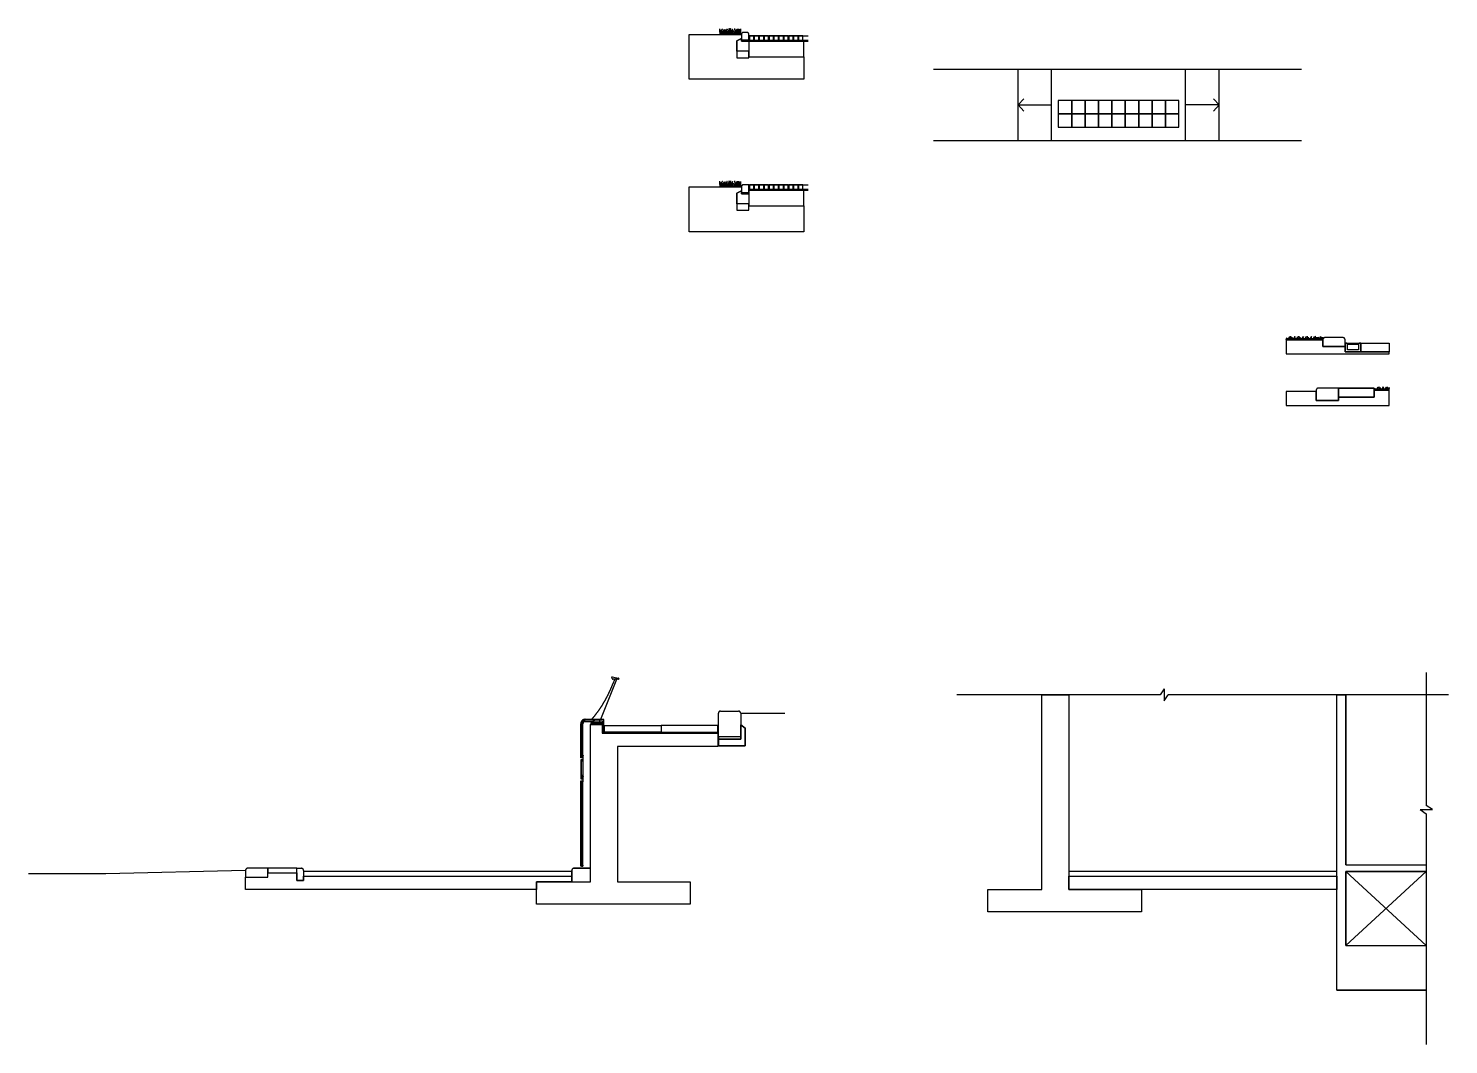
# Model space of a CAD drawing. Header units: millimetres. Extents: x 833576263 to 1668046980, y 817519639 to 1636103653.
# Drawn here: x 833796190 to 833827968, y 817874516 to 817897261 of the extents above; entities that cross this region are included whole.
import ezdxf

# ---------------------------------------------------------------- set-up
doc = ezdxf.new("R2010")
doc.units = ezdxf.units.MM
doc.header["$LTSCALE"] = 100
doc.header["$MEASUREMENT"] = 0
doc.linetypes.add('C160$0$Hidden', pattern=[9.525, 6.35, -3.175])
doc.layers.add('C160$0$+C160', color=6, linetype='C160$0$Hidden')
doc.layers.add('X-REF', color=7, linetype='Continuous')

# ---------------------------------------------------------------- blocks, each defined once
blk = doc.blocks.new('C160')
at = {"layer": 'C160$0$+C160'}
for p, q in [((833810.974, 817897.123), (833812.143, 817897.123)), ((833812.313, 817897.098), (833813.641, 817897.098)), ((833812.313, 817896.998), (833813.641, 817896.998)), ((833812.313, 817896.978), (833813.641, 817896.978)), ((833816.441, 817896.349), (833824.68, 817896.349)), ((833818.334, 817894.749), (833818.334, 817896.349)), ((833819.084, 817894.749), (833819.084, 817896.349)), ((833822.084, 817894.749), (833822.084, 817896.349)), ((833822.834, 817894.749), (833822.834, 817896.349)), ((833818.334, 817895.549), (833819.084, 817895.549)), ((833822.834, 817895.549), (833822.084, 817895.549)), ((833816.441, 817894.749), (833824.68, 817894.749)), ((833810.974, 817893.712), (833812.143, 817893.712)), ((833812.313, 817893.762), (833813.641, 817893.762)), ((833812.313, 817893.662), (833813.641, 817893.662)), ((833812.313, 817893.642), (833813.641, 817893.642)), ((833825.688, 817890.205), (833825.688, 817890.215)), ((833825.703, 817890.205), (833825.688, 817890.205)), ((833825.703, 817890.07), (833825.703, 817890.205)), ((833825.703, 817890.19), (833825.953, 817890.19)), ((833825.953, 817890.07), (833825.703, 817890.07)), ((833825.953, 817890.205), (833825.953, 817890.07)), ((833825.953, 817890.205), (833825.968, 817890.205)), ((833825.968, 817890.205), (833825.968, 817890.215)), ((833826.003, 817890.215), (833826.003, 817890.02)), ((833826.003, 817890.02), (833826.639, 817890.02)), ((833825.005, 817889.134), (833824.333, 817889.134)), ((833825.505, 817889.009), (833826.305, 817889.009)), ((833827.468, 817882.843), (833827.468, 817879.867)), ((833821.603, 817882.479), (833821.512, 817882.343)), ((833821.603, 817882.479), (833821.603, 817882.207)), ((833821.512, 817882.343), (833816.968, 817882.343)), ((833821.603, 817882.207), (833821.695, 817882.343)), ((833827.968, 817882.343), (833821.695, 817882.343)), ((833825.468, 817875.738), (833825.468, 817882.343)), ((833825.668, 817878.538), (833825.668, 817882.343)), ((833812.128, 817881.931), (833813.114, 817881.931)), ((833808.778, 817881.697), (833808.768, 817881.682)), ((833809.028, 817881.697), (833809.028, 817881.682)), ((833808.607, 817880.981), (833808.572, 817880.981)), ((833808.576, 817880.982), (833808.574, 817880.981)), ((833808.576, 817880.979), (833808.574, 817880.981)), ((833808.577, 817880.983), (833808.576, 817880.982)), ((833808.576, 817880.982), (833808.576, 817880.982)), ((833808.577, 817880.978), (833808.576, 817880.98)), ((833808.576, 817880.98), (833808.576, 817880.979)), ((833808.578, 817880.982), (833808.577, 817880.983)), ((833808.578, 817880.98), (833808.577, 817880.978)), ((833808.579, 817880.982), (833808.578, 817880.983)), ((833808.578, 817880.983), (833808.578, 817880.982)), ((833808.579, 817880.98), (833808.578, 817880.978)), ((833808.578, 817880.978), (833808.578, 817880.98)), ((833808.58, 817880.983), (833808.579, 817880.982)), ((833808.58, 817880.978), (833808.579, 817880.98)), ((833808.581, 817880.983), (833808.58, 817880.982)), ((833808.58, 817880.982), (833808.58, 817880.983)), ((833808.581, 817880.978), (833808.58, 817880.98)), ((833808.58, 817880.98), (833808.58, 817880.978)), ((833808.582, 817880.982), (833808.581, 817880.983)), ((833808.582, 817880.98), (833808.581, 817880.978)), ((833808.583, 817880.982), (833808.582, 817880.983)), ((833808.582, 817880.983), (833808.582, 817880.982)), ((833808.583, 817880.98), (833808.582, 817880.978)), ((833808.582, 817880.978), (833808.582, 817880.98)), ((833808.584, 817880.982), (833808.583, 817880.983)), ((833808.583, 817880.983), (833808.583, 817880.982)), ((833808.584, 817880.98), (833808.583, 817880.978)), ((833808.583, 817880.978), (833808.583, 817880.98)), ((833808.585, 817880.983), (833808.584, 817880.982)), ((833808.585, 817880.978), (833808.584, 817880.98)), ((833808.586, 817880.983), (833808.585, 817880.982)), ((833808.585, 817880.982), (833808.585, 817880.983)), ((833808.586, 817880.978), (833808.585, 817880.98)), ((833808.585, 817880.98), (833808.585, 817880.978)), ((833808.587, 817880.982), (833808.586, 817880.983)), ((833808.587, 817880.98), (833808.586, 817880.978)), ((833808.588, 817880.982), (833808.587, 817880.983)), ((833808.587, 817880.983), (833808.587, 817880.982)), ((833808.588, 817880.98), (833808.587, 817880.978)), ((833808.587, 817880.978), (833808.587, 817880.98)), ((833808.589, 817880.982), (833808.588, 817880.983)), ((833808.588, 817880.983), (833808.588, 817880.982)), ((833808.589, 817880.98), (833808.588, 817880.978)), ((833808.588, 817880.978), (833808.588, 817880.98)), ((833808.59, 817880.983), (833808.589, 817880.982)), ((833808.59, 817880.978), (833808.589, 817880.98)), ((833808.591, 817880.983), (833808.59, 817880.982)), ((833808.59, 817880.982), (833808.59, 817880.983)), ((833808.591, 817880.978), (833808.59, 817880.98)), ((833808.59, 817880.98), (833808.59, 817880.978)), ((833808.591, 817880.982), (833808.591, 817880.983)), ((833808.602, 817880.982), (833808.591, 817880.982)), ((833808.602, 817880.979), (833808.591, 817880.979)), ((833808.591, 817880.979), (833808.591, 817880.978)), ((833808.604, 817880.985), (833808.602, 817880.982)), ((833808.604, 817880.977), (833808.602, 817880.979)), ((833808.604, 817880.977), (833808.604, 817880.985)), ((833808.607, 817880.511, 0), (833808.572, 817880.511, 0)), ((833808.576, 817880.512, 0), (833808.573, 817880.511, 0)), ((833808.576, 817880.509, 0), (833808.573, 817880.511, 0)), ((833808.577, 817880.513, 0), (833808.576, 817880.512, 0)), ((833808.576, 817880.512, 0), (833808.576, 817880.512, 0)), ((833808.577, 817880.508, 0), (833808.576, 817880.51, 0)), ((833808.576, 817880.51, 0), (833808.576, 817880.509, 0)), ((833808.578, 817880.513, 0), (833808.577, 817880.512, 0)), ((833808.577, 817880.512, 0), (833808.577, 817880.513, 0)), ((833808.578, 817880.508, 0), (833808.577, 817880.51, 0)), ((833808.577, 817880.51, 0), (833808.577, 817880.508, 0)), ((833808.579, 817880.512, 0), (833808.578, 817880.513, 0)), ((833808.579, 817880.51, 0), (833808.578, 817880.508, 0)), ((833808.58, 817880.512, 0), (833808.579, 817880.513, 0)), ((833808.579, 817880.513, 0), (833808.579, 817880.512, 0)), ((833808.58, 817880.51, 0), (833808.579, 817880.508, 0)), ((833808.579, 817880.508, 0), (833808.579, 817880.51, 0)), ((833808.581, 817880.512, 0), (833808.58, 817880.513, 0)), ((833808.58, 817880.513, 0), (833808.58, 817880.512, 0)), ((833808.581, 817880.51, 0), (833808.58, 817880.508, 0)), ((833808.58, 817880.508, 0), (833808.58, 817880.51, 0)), ((833808.582, 817880.513, 0), (833808.581, 817880.512, 0)), ((833808.582, 817880.508, 0), (833808.581, 817880.51, 0)), ((833808.583, 817880.513, 0), (833808.582, 817880.512, 0)), ((833808.582, 817880.512, 0), (833808.582, 817880.513, 0)), ((833808.583, 817880.508, 0), (833808.582, 817880.51, 0)), ((833808.582, 817880.51, 0), (833808.582, 817880.508, 0)), ((833808.584, 817880.512, 0), (833808.583, 817880.513, 0)), ((833808.584, 817880.51, 0), (833808.583, 817880.508, 0)), ((833808.585, 817880.512, 0), (833808.584, 817880.513, 0)), ((833808.584, 817880.513, 0), (833808.584, 817880.512, 0)), ((833808.585, 817880.51, 0), (833808.584, 817880.508, 0)), ((833808.584, 817880.508, 0), (833808.584, 817880.51, 0)), ((833808.586, 817880.512, 0), (833808.585, 817880.513, 0)), ((833808.585, 817880.513, 0), (833808.585, 817880.512, 0)), ((833808.586, 817880.51, 0), (833808.585, 817880.508, 0)), ((833808.585, 817880.508, 0), (833808.585, 817880.51, 0)), ((833808.587, 817880.513, 0), (833808.586, 817880.512, 0)), ((833808.587, 817880.508, 0), (833808.586, 817880.51, 0)), ((833808.588, 817880.513, 0), (833808.587, 817880.512, 0)), ((833808.587, 817880.512, 0), (833808.587, 817880.513, 0)), ((833808.588, 817880.508, 0), (833808.587, 817880.51, 0)), ((833808.587, 817880.51, 0), (833808.587, 817880.508, 0)), ((833808.589, 817880.512, 0), (833808.588, 817880.513, 0)), ((833808.589, 817880.51, 0), (833808.588, 817880.508, 0)), ((833808.59, 817880.512, 0), (833808.589, 817880.513, 0)), ((833808.589, 817880.513, 0), (833808.589, 817880.512, 0)), ((833808.59, 817880.51, 0), (833808.589, 817880.508, 0)), ((833808.589, 817880.508, 0), (833808.589, 817880.51, 0)), ((833808.591, 817880.513, 0), (833808.59, 817880.512, 0)), ((833808.591, 817880.508, 0), (833808.59, 817880.51, 0)), ((833808.591, 817880.512, 0), (833808.591, 817880.513, 0)), ((833808.601, 817880.512, 0), (833808.591, 817880.512, 0)), ((833808.601, 817880.509, 0), (833808.591, 817880.509, 0)), ((833808.591, 817880.509, 0), (833808.591, 817880.508, 0)), ((833808.604, 817880.515, 0), (833808.601, 817880.512, 0)), ((833808.604, 817880.507, 0), (833808.601, 817880.509, 0)), ((833808.604, 817880.507, 0), (833808.604, 817880.515, 0)), ((833808.598, 817878.533, 0), (833808.598, 817880.398, 0)), ((833827.604, 817879.776), (833827.468, 817879.867)), ((833827.331, 817879.776), (833827.604, 817879.776)), ((833827.331, 817879.776), (833827.468, 817879.684)), ((833827.468, 817879.684), (833827.468, 817874.516)), ((833808.348, 817878.413, 0), (833808.348, 817878.162, 0)), ((833808.768, 817878.463, 0), (833808.398, 817878.463, 0)), ((833825.668, 817878.538), (833827.468, 817878.538)), ((833825.668, 817878.388), (833827.468, 817878.388)), ((833825.668, 817876.738), (833825.668, 817878.388)), ((833825.668, 817878.388), (833827.468, 817876.738)), ((833825.668, 817876.738), (833827.468, 817878.388)), ((833825.668, 817876.738), (833827.468, 817876.738)), ((833825.468, 817875.738), (833827.468, 817875.738))]:
    blk.add_line(p, q, dxfattribs=at)
for points in [[(833810.974, 817897.123), (833812.143, 817897.123), (833812.143, 817897.033), (833812.043, 817896.983), (833812.043, 817896.603), (833812.313, 817896.603), (833812.313, 817896.628), (833813.541, 817896.628), (833813.541, 817896.122), (833810.974, 817896.122)], [(833812.043, 817896.748), (833812.043, 817896.983), (833812.143, 817897.033), (833812.143, 817896.973), (833812.313, 817896.973), (833812.313, 817896.748)], [(833812.323, 817896.998), (833812.423, 817896.998), (833812.423, 817897.098), (833812.323, 817897.098)], [(833812.433, 817896.998), (833812.533, 817896.998), (833812.533, 817897.098), (833812.433, 817897.098)], [(833812.543, 817896.998), (833812.643, 817896.998), (833812.643, 817897.098), (833812.543, 817897.098)], [(833812.653, 817896.998), (833812.753, 817896.998), (833812.753, 817897.098), (833812.653, 817897.098)], [(833812.763, 817896.998), (833812.863, 817896.998), (833812.863, 817897.098), (833812.763, 817897.098)], [(833812.873, 817896.998), (833812.973, 817896.998), (833812.973, 817897.098), (833812.873, 817897.098)], [(833812.983, 817896.998), (833813.083, 817896.998), (833813.083, 817897.098), (833812.983, 817897.098)], [(833813.093, 817896.998), (833813.193, 817896.998), (833813.193, 817897.098), (833813.093, 817897.098)], [(833813.202, 817896.998), (833813.302, 817896.998), (833813.302, 817897.098), (833813.202, 817897.098)], [(833813.312, 817896.998), (833813.412, 817896.998), (833813.412, 817897.098), (833813.312, 817897.098)], [(833813.422, 817896.998), (833813.522, 817896.998), (833813.522, 817897.098), (833813.422, 817897.098)], [(833812.313, 817896.748), (833812.043, 817896.748), (833812.043, 817896.603), (833812.313, 817896.603)], [(833812.313, 817897.003), (833812.313, 817896.973), (833812.143, 817896.973), (833812.143, 817897.003)], [(833813.541, 817896.978), (833812.313, 817896.978), (833812.313, 817896.628), (833813.541, 817896.628)], [(833819.534, 817895.649), (833819.234, 817895.649), (833819.234, 817895.349), (833819.534, 817895.349)], [(833819.834, 817895.649), (833819.534, 817895.649), (833819.534, 817895.349), (833819.834, 817895.349)], [(833820.134, 817895.649), (833819.834, 817895.649), (833819.834, 817895.349), (833820.134, 817895.349)], [(833820.434, 817895.649), (833820.134, 817895.649), (833820.134, 817895.349), (833820.434, 817895.349)], [(833820.734, 817895.649), (833820.434, 817895.649), (833820.434, 817895.349), (833820.734, 817895.349)], [(833821.034, 817895.649), (833820.734, 817895.649), (833820.734, 817895.349), (833821.034, 817895.349)], [(833821.334, 817895.649), (833821.034, 817895.649), (833821.034, 817895.349), (833821.334, 817895.349)], [(833821.634, 817895.649), (833821.334, 817895.649), (833821.334, 817895.349), (833821.634, 817895.349)], [(833821.934, 817895.649), (833821.634, 817895.649), (833821.634, 817895.349), (833821.934, 817895.349)], [(833819.534, 817895.349), (833819.234, 817895.349), (833819.234, 817895.049), (833819.534, 817895.049)], [(833819.834, 817895.349), (833819.534, 817895.349), (833819.534, 817895.049), (833819.834, 817895.049)], [(833820.134, 817895.349), (833819.834, 817895.349), (833819.834, 817895.049), (833820.134, 817895.049)], [(833820.434, 817895.349), (833820.134, 817895.349), (833820.134, 817895.049), (833820.434, 817895.049)], [(833820.734, 817895.349), (833820.434, 817895.349), (833820.434, 817895.049), (833820.734, 817895.049)], [(833821.034, 817895.349), (833820.734, 817895.349), (833820.734, 817895.049), (833821.034, 817895.049)], [(833821.334, 817895.349), (833821.034, 817895.349), (833821.034, 817895.049), (833821.334, 817895.049)], [(833821.634, 817895.349), (833821.334, 817895.349), (833821.334, 817895.049), (833821.634, 817895.049)], [(833821.934, 817895.349), (833821.634, 817895.349), (833821.634, 817895.049), (833821.934, 817895.049)], [(833810.974, 817893.712), (833812.143, 817893.712), (833812.143, 817893.622), (833812.043, 817893.572), (833812.043, 817893.192), (833812.313, 817893.192), (833812.313, 817893.292), (833813.541, 817893.292), (833813.541, 817892.711), (833810.974, 817892.711)], [(833812.043, 817893.337), (833812.043, 817893.572), (833812.143, 817893.622), (833812.143, 817893.562), (833812.313, 817893.562), (833812.313, 817893.337)], [(833812.313, 817893.592), (833812.313, 817893.562), (833812.143, 817893.562), (833812.143, 817893.592)], [(833813.541, 817893.642), (833812.313, 817893.642), (833812.313, 817893.292), (833813.541, 817893.292)], [(833812.323, 817893.662), (833812.423, 817893.662), (833812.423, 817893.762), (833812.323, 817893.762)], [(833812.433, 817893.662), (833812.533, 817893.662), (833812.533, 817893.762), (833812.433, 817893.762)], [(833812.543, 817893.662), (833812.643, 817893.662), (833812.643, 817893.762), (833812.543, 817893.762)], [(833812.653, 817893.662), (833812.753, 817893.662), (833812.753, 817893.762), (833812.653, 817893.762)], [(833812.763, 817893.662), (833812.863, 817893.662), (833812.863, 817893.762), (833812.763, 817893.762)], [(833812.873, 817893.662), (833812.973, 817893.662), (833812.973, 817893.762), (833812.873, 817893.762)], [(833812.983, 817893.662), (833813.083, 817893.662), (833813.083, 817893.762), (833812.983, 817893.762)], [(833813.093, 817893.662), (833813.193, 817893.662), (833813.193, 817893.762), (833813.093, 817893.762)], [(833813.202, 817893.662), (833813.302, 817893.662), (833813.302, 817893.762), (833813.202, 817893.762)], [(833813.312, 817893.662), (833813.412, 817893.662), (833813.412, 817893.762), (833813.312, 817893.762)], [(833813.422, 817893.662), (833813.522, 817893.662), (833813.522, 817893.762), (833813.422, 817893.762)], [(833812.313, 817893.337), (833812.043, 817893.337), (833812.043, 817893.192), (833812.313, 817893.192)], [(833824.333, 817890.29), (833824.333, 817889.976), (833826.639, 817889.976), (833826.639, 817890.02), (833825.653, 817890.02), (833825.653, 817890.14), (833825.153, 817890.14), (833825.153, 817890.29)], [(833825.653, 817890.215), (833826.003, 817890.215), (833826.003, 817890.02), (833825.653, 817890.02)], [(833826.003, 817890.215), (833825.968, 817890.215), (833825.968, 817890.205), (833825.953, 817890.205), (833825.953, 817890.07), (833825.703, 817890.07), (833825.703, 817890.205), (833825.688, 817890.205), (833825.688, 817890.215), (833825.653, 817890.215), (833825.653, 817890.02), (833826.003, 817890.02)], [(833826.003, 817890.215), (833826.639, 817890.215), (833826.639, 817890.02), (833826.003, 817890.02)], [(833824.333, 817889.134), (833824.333, 817888.82), (833826.639, 817888.82), (833826.639, 817889.159), (833826.305, 817889.159), (833826.305, 817889.009), (833825.505, 817889.009), (833825.505, 817888.934), (833825.005, 817888.934), (833825.005, 817889.134)], [(833825.505, 817889.209), (833826.305, 817889.209), (833826.305, 817889.009), (833825.505, 817889.009)], [(833819.468, 817882.343), (833819.468, 817877.988), (833821.094, 817877.988), (833821.094, 817877.488), (833817.659, 817877.488), (833817.659, 817877.988), (833818.868, 817877.988), (833818.868, 817882.343)], [(833825.668, 817882.343), (833825.668, 817878.538), (833827.468, 817878.538), (833827.468, 817878.388), (833825.668, 817878.388), (833825.668, 817876.738), (833827.468, 817876.738), (833827.468, 817875.738), (833825.468, 817875.738), (833825.468, 817882.343)], [(833808.768, 817881.682), (833809.028, 817881.682), (833809.028, 817881.486), (833811.62, 817881.486), (833811.62, 817881.186), (833809.368, 817881.186), (833809.368, 817878.162), (833810.995, 817878.162), (833810.995, 817877.662), (833807.559, 817877.662), (833807.559, 817878.162), (833808.768, 817878.162)], [(833808.778, 817881.697), (833809.028, 817881.697), (833809.028, 817881.717), (833808.778, 817881.717)], [(833809.078, 817881.661), (833810.346, 817881.661), (833810.346, 817881.511), (833809.078, 817881.511)], [(833812.128, 817881.677), (833812.228, 817881.597), (833812.228, 817881.203), (833811.628, 817881.203), (833811.628, 817881.353), (833812.128, 817881.353)], [(833812.228, 817881.597), (833812.128, 817881.677), (833812.128, 817881.353), (833811.628, 817881.353), (833811.628, 817881.203), (833812.228, 817881.203)], [(833812.128, 817881.403), (833811.628, 817881.403), (833811.628, 817881.353), (833812.128, 817881.353)], [(833808.598, 817880.957), (833808.598, 817881.007), (833808.568, 817881.007), (833808.568, 817880.957)], [(833808.598, 817880.994), (833808.598, 817880.874), (833808.604, 817880.874), (833808.604, 817880.994)], [(833819.468, 817878.288), (833825.468, 817878.288), (833825.468, 817878.388), (833819.468, 817878.388)], [(833819.468, 817878.288), (833825.468, 817878.288), (833825.468, 817877.988), (833819.468, 817877.988)]]:
    blk.add_lwpolyline(points, close=True, dxfattribs=at)
for points in [[(833812.313, 817897.123, 0.414214), (833812.263, 817897.173), (833812.193, 817897.173, 0.414214), (833812.143, 817897.123), (833812.143, 817897.003), (833812.313, 817897.003)], [(833812.313, 817893.762), (833812.193, 817893.762, 0.414214), (833812.143, 817893.712), (833812.143, 817893.592), (833812.313, 817893.592)], [(833825.153, 817890.14), (833825.653, 817890.14), (833825.653, 817890.29, 0.414214), (833825.603, 817890.34), (833825.203, 817890.34, 0.414214), (833825.153, 817890.29)], [(833825.505, 817889.209), (833825.055, 817889.209, 0.414214), (833825.005, 817889.159), (833825.005, 817888.934), (833825.505, 817888.934)], [(833809.252, 817882.747), (833809.396, 817882.717, -0.102981), (833809.4, 817882.715, -0.101829), (833809.403, 817882.712, -0.101616), (833809.404, 817882.708, -0.101221), (833809.404, 817882.704), (833809.402, 817882.697, -0.159491), (833809.399, 817882.693, -0.162083), (833809.395, 817882.692), (833809.274, 817882.692, -0.162106), (833809.261, 817882.696, -0.159617), (833809.254, 817882.707), (833809.244, 817882.738, -0.129521), (833809.244, 817882.741, -0.130245), (833809.246, 817882.744, -0.13081), (833809.249, 817882.746, -0.132005)], [(833811.678, 817881.981), (833812.078, 817881.981, -0.414214), (833812.128, 817881.931), (833812.128, 817881.403), (833811.628, 817881.403), (833811.628, 817881.931, -0.414214)], [(833811.62, 817881.486), (833811.62, 817881.186), (833809.368, 817881.186), (833809.368, 817878.162), (833810.995, 817878.162), (833810.995, 817877.662), (833807.559, 817877.662), (833807.559, 817878.162), (833808.348, 817878.162), (833808.348, 817878.413, -0.414214), (833808.398, 817878.463), (833808.768, 817878.463), (833808.768, 817881.682), (833809.028, 817881.682), (833809.028, 817881.486)]]:
    blk.add_lwpolyline(points, format="xyb", close=True, dxfattribs=at)
for points in [[(833818.463, 817895.687), (833818.334, 817895.549), (833818.463, 817895.412)], [(833822.705, 817895.687), (833822.834, 817895.549), (833822.705, 817895.412)], [(833824.462, 817890.291), (833824.456, 817890.3), (833824.457, 817890.352), (833824.449, 817890.299), (833824.438, 817890.293), (833824.441, 817890.329), (833824.429, 817890.37), (833824.436, 817890.329), (833824.432, 817890.293), (833824.416, 817890.292), (833824.416, 817890.314), (833824.426, 817890.326), (833824.408, 817890.315), (833824.41, 817890.3), (833824.403, 817890.293), (833824.391, 817890.298), (833824.39, 817890.308), (833824.391, 817890.323), (833824.406, 817890.359), (833824.391, 817890.338), (833824.388, 817890.329), (833824.38, 817890.309), (833824.378, 817890.296), (833824.365, 817890.294), (833824.367, 817890.314), (833824.358, 817890.293), (833824.362, 817890.33), (833824.351, 817890.293), (833824.336, 817890.293), (833824.338, 817890.314), (833824.35, 817890.325), (833824.335, 817890.318), (833824.333, 817890.313)], [(833824.647, 817890.291), (833824.641, 817890.3), (833824.642, 817890.352), (833824.634, 817890.299), (833824.623, 817890.293), (833824.626, 817890.329), (833824.614, 817890.37), (833824.621, 817890.329), (833824.617, 817890.293), (833824.601, 817890.292), (833824.6, 817890.314), (833824.611, 817890.326), (833824.593, 817890.315), (833824.595, 817890.3), (833824.588, 817890.293), (833824.576, 817890.298), (833824.575, 817890.308), (833824.576, 817890.323), (833824.59, 817890.359), (833824.576, 817890.338), (833824.573, 817890.329), (833824.565, 817890.309), (833824.562, 817890.296), (833824.55, 817890.294), (833824.552, 817890.314), (833824.543, 817890.293), (833824.547, 817890.33), (833824.536, 817890.293), (833824.521, 817890.293), (833824.523, 817890.314), (833824.535, 817890.325), (833824.52, 817890.318), (833824.512, 817890.301), (833824.504, 817890.296), (833824.505, 817890.314), (833824.512, 817890.328), (833824.536, 817890.366), (833824.51, 817890.335), (833824.502, 817890.326), (833824.49, 817890.294), (833824.477, 817890.327), (833824.481, 817890.304), (833824.476, 817890.293), (833824.473, 817890.302), (833824.47, 817890.33), (833824.467, 817890.289)], [(833824.833, 817890.291), (833824.828, 817890.3), (833824.828, 817890.352), (833824.821, 817890.299), (833824.81, 817890.293), (833824.812, 817890.329), (833824.8, 817890.37), (833824.808, 817890.329), (833824.803, 817890.293), (833824.787, 817890.292), (833824.787, 817890.314), (833824.797, 817890.326), (833824.78, 817890.315), (833824.781, 817890.3), (833824.775, 817890.293), (833824.763, 817890.298), (833824.761, 817890.308), (833824.763, 817890.323), (833824.777, 817890.359), (833824.763, 817890.338), (833824.759, 817890.329), (833824.751, 817890.309), (833824.749, 817890.296), (833824.736, 817890.294), (833824.738, 817890.314), (833824.729, 817890.293), (833824.733, 817890.33), (833824.722, 817890.293), (833824.707, 817890.293), (833824.71, 817890.314), (833824.721, 817890.325), (833824.706, 817890.318), (833824.699, 817890.301), (833824.69, 817890.296), (833824.691, 817890.314), (833824.698, 817890.328), (833824.723, 817890.366), (833824.696, 817890.335), (833824.689, 817890.326), (833824.677, 817890.294), (833824.663, 817890.327), (833824.667, 817890.304), (833824.662, 817890.293), (833824.66, 817890.302), (833824.656, 817890.33), (833824.653, 817890.289)], [(833825.015, 817890.291), (833825.01, 817890.3), (833825.011, 817890.352), (833825.003, 817890.299), (833824.992, 817890.293), (833824.994, 817890.329), (833824.982, 817890.37), (833824.99, 817890.329), (833824.986, 817890.293), (833824.969, 817890.292), (833824.969, 817890.314), (833824.98, 817890.326), (833824.962, 817890.315), (833824.963, 817890.3), (833824.957, 817890.293), (833824.945, 817890.298), (833824.943, 817890.308), (833824.945, 817890.323), (833824.959, 817890.359), (833824.945, 817890.338), (833824.942, 817890.329), (833824.933, 817890.309), (833824.931, 817890.296), (833824.918, 817890.294), (833824.92, 817890.314), (833824.911, 817890.293), (833824.916, 817890.33), (833824.904, 817890.293), (833824.89, 817890.293), (833824.892, 817890.314), (833824.904, 817890.325), (833824.889, 817890.318), (833824.881, 817890.301), (833824.872, 817890.296), (833824.873, 817890.314), (833824.88, 817890.328), (833824.905, 817890.366), (833824.878, 817890.335), (833824.871, 817890.326), (833824.859, 817890.294), (833824.846, 817890.327), (833824.849, 817890.304), (833824.845, 817890.293), (833824.842, 817890.302), (833824.839, 817890.33), (833824.835, 817890.289)], [(833825.03, 817890.294), (833825.027, 817890.3), (833825.028, 817890.352), (833825.02, 817890.298), (833825.015, 817890.291)], [(833825.153, 817890.293), (833825.149, 817890.299), (833825.15, 817890.351), (833825.142, 817890.298), (833825.131, 817890.292), (833825.134, 817890.328), (833825.12, 817890.348), (833825.129, 817890.328), (833825.125, 817890.292), (833825.11, 817890.291), (833825.11, 817890.314), (833825.121, 817890.327), (833825.103, 817890.315), (833825.104, 817890.301), (833825.098, 817890.294), (833825.088, 817890.298), (833825.086, 817890.308), (833825.088, 817890.323), (833825.098, 817890.364), (833825.088, 817890.338), (833825.085, 817890.329), (833825.076, 817890.309), (833825.076, 817890.293), (833825.068, 817890.292), (833825.07, 817890.311), (833825.061, 817890.29), (833825.065, 817890.328), (833825.054, 817890.291), (833825.045, 817890.294), (833825.044, 817890.314), (833825.059, 817890.351), (833825.041, 817890.318), (833825.036, 817890.302), (833825.03, 817890.294)], [(833824.333, 817890.29), (833825.153, 817890.29), (833825.153, 817890.14), (833825.653, 817890.14), (833825.653, 817890.02), (833826.003, 817890.02), (833826.003, 817890.215), (833826.639, 817890.215)], [(833826.639, 817889.159), (833826.305, 817889.159), (833826.305, 817889.209), (833825.505, 817889.209), (833825.505, 817888.934), (833825.005, 817888.934), (833825.005, 817889.134), (833824.333, 817889.134)], [(833825.505, 817889.009), (833826.305, 817889.009), (833826.305, 817889.159)], [(833826.442, 817889.161), (833826.436, 817889.17), (833826.437, 817889.222), (833826.429, 817889.169), (833826.419, 817889.163), (833826.421, 817889.199), (833826.409, 817889.24), (833826.416, 817889.199), (833826.412, 817889.163), (833826.396, 817889.162), (833826.396, 817889.184), (833826.406, 817889.196), (833826.388, 817889.185), (833826.39, 817889.17), (833826.383, 817889.163), (833826.372, 817889.168), (833826.37, 817889.178), (833826.371, 817889.193), (833826.386, 817889.229), (833826.371, 817889.208), (833826.368, 817889.199), (833826.36, 817889.179), (833826.358, 817889.166), (833826.345, 817889.164), (833826.347, 817889.184), (833826.338, 817889.163), (833826.342, 817889.2), (833826.331, 817889.163), (833826.316, 817889.163), (833826.318, 817889.184), (833826.33, 817889.195), (833826.315, 817889.188), (833826.308, 817889.171), (833826.305, 817889.17)], [(833826.624, 817889.161), (833826.619, 817889.17), (833826.62, 817889.222), (833826.612, 817889.169), (833826.601, 817889.163), (833826.603, 817889.199), (833826.591, 817889.24), (833826.599, 817889.199), (833826.594, 817889.163), (833826.578, 817889.162), (833826.578, 817889.184), (833826.589, 817889.196), (833826.571, 817889.185), (833826.572, 817889.17), (833826.566, 817889.163), (833826.554, 817889.168), (833826.552, 817889.178), (833826.554, 817889.193), (833826.568, 817889.229), (833826.554, 817889.208), (833826.551, 817889.199), (833826.542, 817889.179), (833826.54, 817889.166), (833826.527, 817889.164), (833826.529, 817889.184), (833826.52, 817889.163), (833826.524, 817889.2), (833826.513, 817889.163), (833826.498, 817889.163), (833826.501, 817889.184), (833826.512, 817889.195), (833826.498, 817889.188), (833826.49, 817889.171), (833826.481, 817889.166), (833826.482, 817889.184), (833826.489, 817889.198), (833826.514, 817889.236), (833826.487, 817889.205), (833826.48, 817889.196), (833826.468, 817889.164), (833826.454, 817889.197), (833826.458, 817889.174), (833826.454, 817889.163), (833826.451, 817889.172), (833826.448, 817889.2), (833826.444, 817889.159)], [(833826.639, 817889.164), (833826.636, 817889.17), (833826.636, 817889.222), (833826.629, 817889.168), (833826.624, 817889.161)], [(833819.468, 817882.343), (833819.468, 817877.988), (833821.094, 817877.988), (833821.094, 817877.488), (833817.659, 817877.488), (833817.659, 817877.988), (833818.868, 817877.988), (833818.868, 817882.343)], [(833808.841, 817881.729), (833808.841, 817881.717)], [(833808.848, 817881.747), (833808.848, 817881.76)], [(833808.848, 817881.747), (833808.848, 817881.747)], [(833808.859, 817881.729), (833808.859, 817881.717)], [(833808.878, 817881.729), (833808.878, 817881.717)], [(833808.896, 817881.729), (833808.896, 817881.717)], [(833808.915, 817881.729), (833808.915, 817881.717)], [(833808.933, 817881.729), (833808.933, 817881.717)], [(833808.952, 817881.729), (833808.952, 817881.717)], [(833808.97, 817881.729), (833808.97, 817881.717)], [(833808.598, 817880.867), (833808.598, 817880.488)]]:
    blk.add_lwpolyline(points, dxfattribs=at)
for points in [[(833809.309, 817882.692), (833809.263, 817882.576, -0.00828), (833809.219, 817882.472, -0.009136), (833809.172, 817882.37, -0.009586), (833809.121, 817882.269, -0.010508), (833809.065, 817882.171, -0.010979), (833809.006, 817882.075, -0.011918), (833808.942, 817881.982, -0.012387), (833808.874, 817881.892, -0.01331), (833808.802, 817881.806, 0.646929), (833808.804, 817881.802), (833808.828, 817881.802), (833808.828, 817881.717), (833808.978, 817881.717), (833808.978, 817881.802), (833808.996, 817881.802), (833808.996, 817881.802, 0.305309), (833808.999, 817881.803), (833809.359, 817882.692)], [(833808.548, 817880.937), (833808.548, 817881.697, -0.414214), (833808.648, 817881.797), (833808.848, 817881.797), (833808.848, 817881.777), (833808.648, 817881.777, 0.414214), (833808.568, 817881.697), (833808.568, 817880.957), (833808.598, 817880.957), (833808.598, 817880.937), (833808.548, 817880.937), (833808.548, 817880.937), (833808.548, 817880.937)]]:
    blk.add_lwpolyline(points, format="xyb", dxfattribs=at)
at = {"layer": 'C160$0$+C160', "elevation": 0}
for points in [[(833809.128, 817882.279), (833809.128, 817882.279)], [(833810.346, 817881.661), (833810.346, 817881.511)], [(833808.568, 817878.513), (833808.598, 817878.513), (833808.548, 817878.513), (833808.548, 817880.418), (833808.598, 817880.418), (833808.598, 817880.398), (833808.568, 817880.398), (833808.568, 817878.533), (833808.598, 817878.533), (833808.598, 817878.513)], [(833801.048, 817878.413), (833797.923, 817878.338), (833796.19, 817878.338)]]:
    blk.add_lwpolyline(points, dxfattribs=at)
for points in [[(833809.068, 817881.786, 0.414214), (833809.058, 817881.796), (833808.852, 817881.796), (833808.852, 817881.776), (833808.847, 817881.776), (833808.824, 817881.776), (833808.824, 817881.766), (833809.038, 817881.766), (833809.038, 817881.496), (833809.058, 817881.496, 0.414214), (833809.068, 817881.506)], [(833801.048, 817878.263), (833801.548, 817878.263), (833801.548, 817878.463), (833801.098, 817878.463, 0.414214), (833801.048, 817878.413)], [(833802.348, 817878.188), (833802.198, 817878.188), (833802.198, 817878.463), (833802.298, 817878.463, -0.414214), (833802.348, 817878.413)]]:
    blk.add_lwpolyline(points, format="xyb", close=True, dxfattribs=at)
blk.add_lwpolyline([(833808.598, 817880.957), (833808.598, 817881.697, -0.414214), (833808.648, 817881.747), (833808.848, 817881.747)], format="xyb", dxfattribs=at)
for points in [[(833811.62, 817881.661), (833810.351, 817881.661), (833810.351, 817881.511), (833811.62, 817881.511)], [(833808.568, 817880.739), (833808.568, 817880.867), (833808.598, 817880.867), (833808.598, 817880.887), (833808.548, 817880.887), (833808.548, 817880.739), (833808.548, 817880.468), (833808.598, 817880.468), (833808.598, 817880.488), (833808.568, 817880.488)], [(833808.598, 817880.488), (833808.598, 817880.538), (833808.568, 817880.538), (833808.568, 817880.488)], [(833808.598, 817880.524), (833808.598, 817880.404), (833808.604, 817880.404), (833808.604, 817880.524)], [(833801.048, 817878.263), (833801.548, 817878.263), (833801.548, 817878.363), (833802.198, 817878.363), (833802.198, 817878.188), (833802.348, 817878.188), (833802.348, 817878.288), (833808.348, 817878.288), (833808.348, 817878.162), (833807.559, 817878.162), (833807.559, 817877.988), (833801.048, 817877.988)], [(833801.548, 817878.363), (833802.198, 817878.363), (833802.198, 817878.463), (833801.548, 817878.463)], [(833802.348, 817878.288), (833808.348, 817878.288), (833808.348, 817878.388), (833802.348, 817878.388)]]:
    blk.add_lwpolyline(points, close=True, dxfattribs=at)
at = {"layer": 'C160$0$+C160'}
for centre, radius, start, end in [((833811.825, 817897.228), 0.174, 172.2847, 217.2368), ((833811.833, 817897.132), 0.171, 145.7219, 182.9254), ((833811.819, 817897.165), 0.131, 139.6052, 198.5129), ((833811.606, 817897.151), 0.107, 344.6784, 34.5226), ((833811.582, 817897.155), 0.137, 346.538, 26.8185), ((833811.845, 817897.156), 0.118, 144.4131, 196.0295), ((833811.955, 817897.12), 0.216, 148.5959, 179.1362), ((833811.865, 817897.196), 0.124, 165.4323, 215.7242), ((833811.589, 817897.227), 0.194, 327.6847, 4.8095), ((833811.908, 817897.203), 0.137, 166.4974, 215.3398), ((833811.958, 817897.131), 0.177, 139.5027, 182.6362), ((833812.021, 817897.137), 0.219, 151.6927, 183.6456), ((833811.908, 817897.172), 0.0956, 151.9287, 210.4858), ((833811.699, 817897.197), 0.138, 327.7433, 1.6664), ((833811.728, 817897.219), 0.146, 318.8465, 16.0054), ((833812.034, 817897.151), 0.188, 145.4718, 188.5165), ((833811.955, 817897.161), 0.103, 146.2461, 201.5247), ((833811.764, 817897.157), 0.109, 342.1268, 25.9431), ((833811.684, 817897.169), 0.196, 346.5522, 17.8182), ((833812.058, 817897.173), 0.179, 151.3404, 196.2191), ((833812.092, 817897.215), 0.193, 170.5271, 208.6035), ((833811.722, 817897.196), 0.194, 337.7913, 7.4053), ((833811.818, 817897.189), 0.117, 325.5277, 11.8292), ((833812.075, 817897.174), 0.145, 163.4698, 200.499), ((833812.09, 817897.199), 0.154, 163.2992, 209.2469), ((833811.855, 817897.135), 0.13, 354.9619, 36.3929), ((833811.856, 817897.212), 0.146, 322.3572, 19.635), ((833811.906, 817897.182), 0.111, 328.3476, 23.3056), ((833812.125, 817897.152), 0.117, 138.1394, 194.3232), ((833812.199, 817897.158), 0.177, 152.3988, 191.412), ((833811.942, 817897.185), 0.111, 326.2706, 8.6166), ((833812.23, 817897.177), 0.194, 159.1229, 196.2296), ((833811.872, 817897.2), 0.198, 337.2135, 15.7391), ((833811.839, 817897.21), 0.242, 338.9712, 10.5717), ((833812.174, 817897.168), 0.104, 155.6458, 205.8155), ((833811.956, 817897.18), 0.15, 337.9663, 23.8953), ((833811.996, 817897.202), 0.133, 323.5803, 20.5387), ((833812.206, 817897.173), 0.103, 149.7792, 208.8), ((833812.337, 817897.201), 0.219, 167.4558, 200.8329), ((833811.728, 817893.808), 0.146, 318.8465, 16.0054), ((833812.034, 817893.74), 0.188, 145.4718, 188.5165), ((833812.058, 817893.762), 0.179, 151.3404, 196.2191), ((833811.856, 817893.801), 0.146, 322.3572, 19.635), ((833811.825, 817893.817), 0.174, 172.2847, 217.2368), ((833811.833, 817893.72), 0.171, 145.7219, 182.9254), ((833811.819, 817893.753), 0.131, 139.6052, 198.5129), ((833811.606, 817893.74), 0.107, 344.6784, 34.5226), ((833811.582, 817893.744), 0.137, 346.538, 26.8185), ((833811.845, 817893.744), 0.118, 144.4131, 196.0295), ((833811.955, 817893.708), 0.216, 148.5959, 179.1362), ((833811.865, 817893.784), 0.124, 165.4323, 215.7242), ((833811.589, 817893.815), 0.194, 327.6847, 4.8095), ((833811.908, 817893.791), 0.137, 166.4974, 215.3398), ((833811.958, 817893.72), 0.177, 139.5027, 182.6362), ((833812.021, 817893.726), 0.219, 151.6927, 183.6456), ((833811.908, 817893.76), 0.0956, 151.9287, 210.4858), ((833811.699, 817893.785), 0.138, 327.7433, 1.6664), ((833811.955, 817893.749), 0.103, 146.2461, 201.5247), ((833811.764, 817893.745), 0.109, 342.1268, 25.9431), ((833811.684, 817893.757), 0.196, 346.5522, 17.8182), ((833812.092, 817893.804), 0.193, 170.5271, 208.6035), ((833811.722, 817893.785), 0.194, 337.7913, 7.4053), ((833811.818, 817893.778), 0.117, 325.5277, 11.8292), ((833812.075, 817893.763), 0.145, 163.4698, 200.499), ((833812.09, 817893.787), 0.154, 163.2992, 209.2469), ((833811.855, 817893.723), 0.13, 354.9619, 36.3929), ((833811.906, 817893.77), 0.111, 328.3476, 23.3056), ((833812.125, 817893.741), 0.117, 138.1394, 194.3232), ((833812.199, 817893.747), 0.177, 152.3988, 191.412), ((833811.942, 817893.774), 0.111, 326.2706, 8.6166), ((833812.23, 817893.766), 0.194, 159.1229, 196.2296), ((833811.872, 817893.789), 0.198, 337.2135, 15.7391), ((833811.839, 817893.799), 0.242, 338.9712, 10.5717), ((833812.174, 817893.757), 0.104, 155.6458, 205.8155), ((833811.956, 817893.768), 0.15, 337.9663, 23.8953), ((833811.996, 817893.791), 0.133, 323.5803, 20.5387), ((833812.206, 817893.761), 0.103, 149.7792, 208.8), ((833812.337, 817893.79), 0.219, 167.4558, 200.8329), ((833808.398, 817878.413, 0), 0.05, 90, 180)]:
    blk.add_arc(centre, radius, start, end, dxfattribs=at)

msp = doc.modelspace()

# ---------------------------------------------------------------- block references
at = {"layer": 'X-REF', "xscale": 1000, "yscale": 1000, "zscale": 1000}
msp.add_blockref('C160', (0, 0), dxfattribs=at)

doc.saveas('drawing.dxf')
